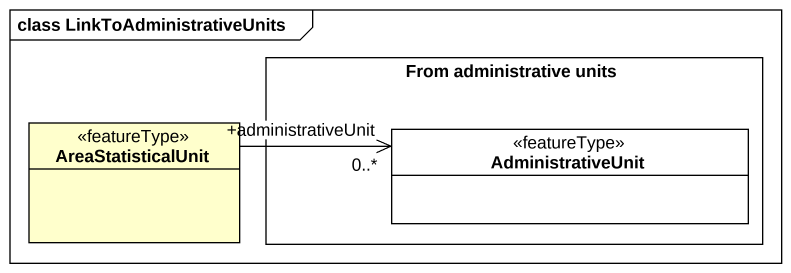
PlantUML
@startuml
mainframe class LinkToAdministrativeUnits
hide circle
hide empty members
rectangle "From administrative units" as From_administrative_units {
  class AdministrativeUnit <<featureType>> #FFFFFF
}
class AreaStatisticalUnit <<featureType>>
AreaStatisticalUnit -right-> "+administrativeUnit\n0..*" AdministrativeUnit
@enduml
